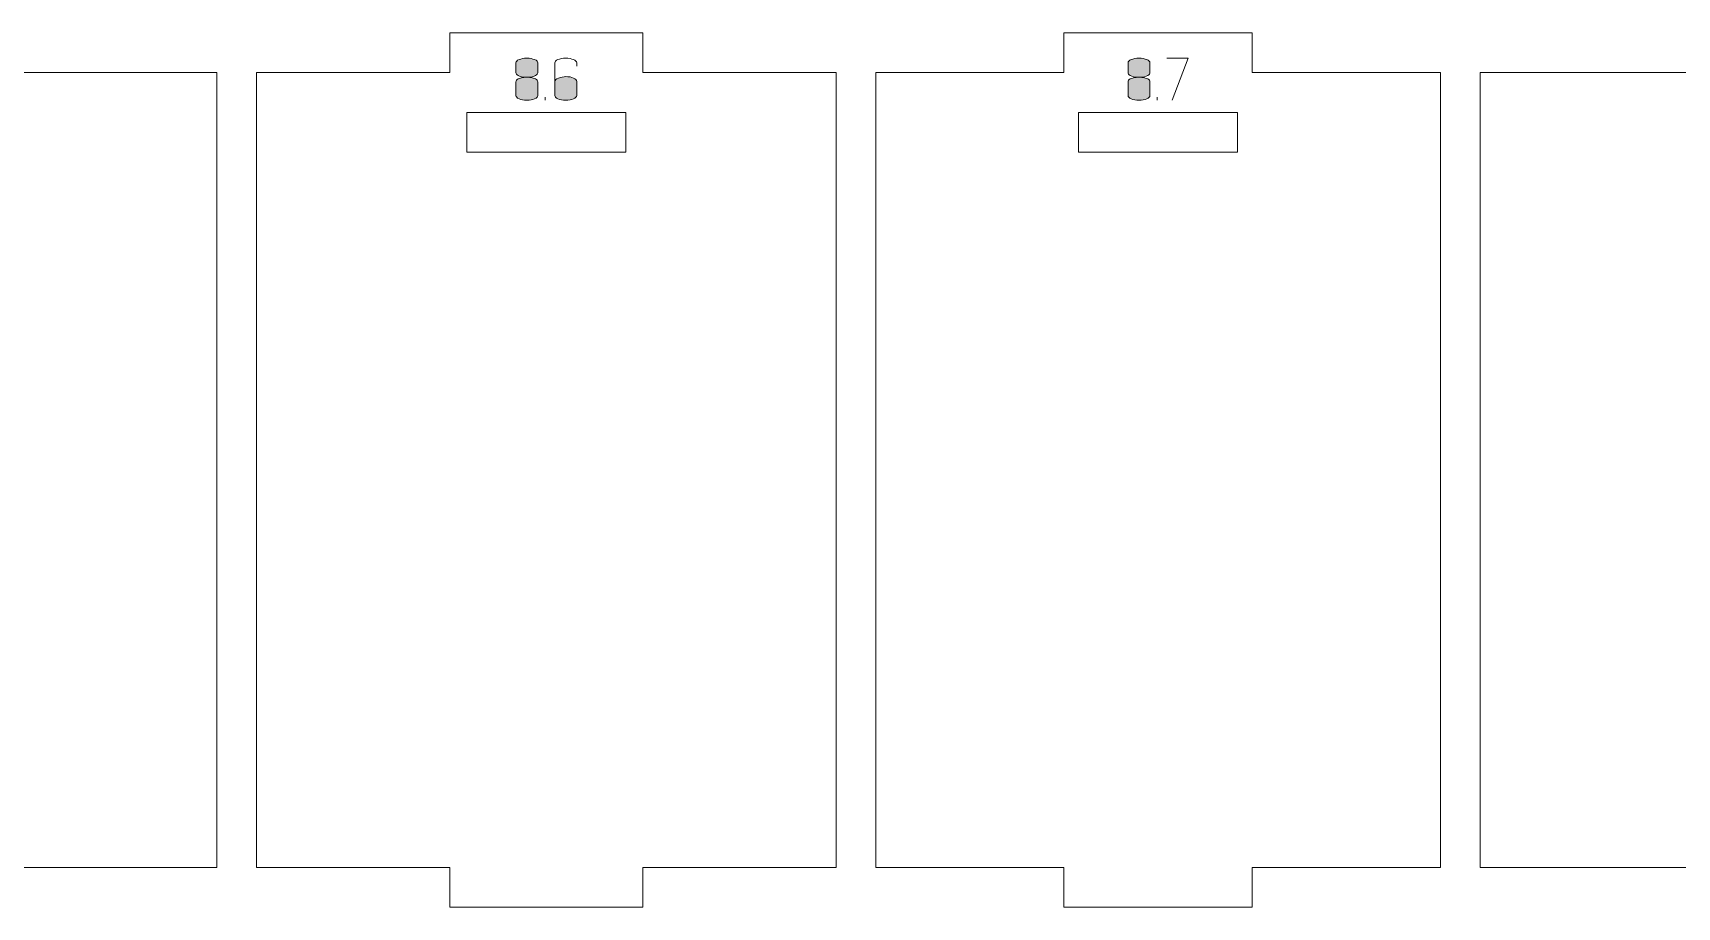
# Model space of a CAD drawing. Header units: centimetres. Extents: x -191 to 212, y -234 to 239.
# Drawn here: x 72 to 84.41, y -138.53 to -131.93 of the extents above; entities that cross this region are included whole.
import ezdxf

# ---------------------------------------------------------------- set-up
doc = ezdxf.new("R2010")
doc.units = ezdxf.units.CM
doc.header["$MEASUREMENT"] = 0
doc.layers.add('Capa 1', color=7, linetype='Continuous')

msp = doc.modelspace()

# ---------------------------------------------------------------- hatches: boundary and pattern name
at = {"layer": 'Capa 1', "true_color": 0x3e4095}
h = msp.add_hatch(color=175, dxfattribs=at)
edge = h.paths.add_edge_path()
edge.add_spline(control_points=[(75.6479, -132.23139), (75.6479, -132.23934), (75.65356, -132.24652), (75.66487, -132.25294), (75.67618, -132.25936), (75.69804, -132.26364), (75.73045, -132.26578), (75.76286, -132.26364), (75.78472, -132.25936), (75.79603, -132.25294), (75.80734, -132.24652), (75.813, -132.23934), (75.813, -132.23139), (75.813, -132.23139), (75.813, -132.15709), (75.813, -132.15709), (75.813, -132.14731), (75.80513, -132.13898), (75.78938, -132.1321), (75.77364, -132.12522), (75.75399, -132.12178), (75.73045, -132.12178), (75.70691, -132.12178), (75.68726, -132.12522), (75.67152, -132.1321), (75.65577, -132.13898), (75.6479, -132.14731), (75.6479, -132.15709), (75.6479, -132.15709), (75.6479, -132.23139), (75.6479, -132.23139)], knot_values=[0, 0, 0, 0, 0.1, 0.1, 0.1, 0.2, 0.2, 0.2, 0.3, 0.3, 0.3, 0.4, 0.4, 0.4, 0.5, 0.5, 0.5, 0.6, 0.6, 0.6, 0.7, 0.7, 0.7, 0.8, 0.8, 0.8, 0.9, 0.9, 0.9, 1, 1, 1, 1], degree=3, periodic=1)
h = msp.add_hatch(color=175, dxfattribs=at)
edge = h.paths.add_edge_path()
edge.add_spline(control_points=[(75.73045, -132.43822), (75.70691, -132.43822), (75.68726, -132.43478), (75.67152, -132.4279), (75.65577, -132.42102), (75.6479, -132.41269), (75.6479, -132.40291), (75.6479, -132.40291), (75.6479, -132.29972), (75.6479, -132.29972), (75.6479, -132.29146), (75.65356, -132.28428), (75.66487, -132.27817), (75.67618, -132.27205), (75.69804, -132.26792), (75.73045, -132.26578), (75.69804, -132.26364), (75.67618, -132.25936), (75.66487, -132.25294), (75.65356, -132.24652), (75.6479, -132.23934), (75.6479, -132.23139), (75.6479, -132.23139), (75.6479, -132.15709), (75.6479, -132.15709), (75.6479, -132.14731), (75.65577, -132.13898), (75.67152, -132.1321), (75.68726, -132.12522), (75.70691, -132.12178), (75.73045, -132.12178), (75.75399, -132.12178), (75.77364, -132.12522), (75.78938, -132.1321), (75.80513, -132.13898), (75.813, -132.14731), (75.813, -132.15709), (75.813, -132.15709), (75.813, -132.23139), (75.813, -132.23139), (75.813, -132.23934), (75.80734, -132.24652), (75.79603, -132.25294), (75.78472, -132.25936), (75.76286, -132.26364), (75.73045, -132.26578), (75.76286, -132.26792), (75.78472, -132.27205), (75.79603, -132.27817), (75.80734, -132.28428), (75.813, -132.29146), (75.813, -132.29972), (75.813, -132.29972), (75.813, -132.40291), (75.813, -132.40291), (75.813, -132.41269), (75.80513, -132.42102), (75.78938, -132.4279), (75.77364, -132.43478), (75.75399, -132.43822), (75.73045, -132.43822)], knot_values=[0, 0, 0, 0, 0.05, 0.05, 0.05, 0.1, 0.1, 0.1, 0.15, 0.15, 0.15, 0.2, 0.2, 0.2, 0.25, 0.25, 0.25, 0.3, 0.3, 0.3, 0.35, 0.35, 0.35, 0.4, 0.4, 0.4, 0.45, 0.45, 0.45, 0.5, 0.5, 0.5, 0.55, 0.55, 0.55, 0.6, 0.6, 0.6, 0.65, 0.65, 0.65, 0.7, 0.7, 0.7, 0.75, 0.75, 0.75, 0.8, 0.8, 0.8, 0.85, 0.85, 0.85, 0.9, 0.9, 0.9, 0.95, 0.95, 0.95, 1, 1, 1, 1], degree=3, periodic=1)
h = msp.add_hatch(color=175, dxfattribs=at)
edge = h.paths.add_edge_path()
edge.add_spline(control_points=[(76.02396, -132.43822), (76.00042, -132.43822), (75.98077, -132.43478), (75.96503, -132.4279), (75.94928, -132.42102), (75.94141, -132.41269), (75.94141, -132.40291), (75.94141, -132.40291), (75.94141, -132.29605), (75.94141, -132.29605), (75.94141, -132.29605), (75.94141, -132.15709), (75.94141, -132.15709), (75.94141, -132.14731), (75.94928, -132.13898), (75.96503, -132.1321), (75.98077, -132.12522), (76.00042, -132.12178), (76.02396, -132.12178), (76.0475, -132.12178), (76.06715, -132.12522), (76.08289, -132.1321), (76.09864, -132.13898), (76.10651, -132.14731), (76.10651, -132.15709), (76.10651, -132.15709), (76.10651, -132.18277), (76.10651, -132.18277), (76.10651, -132.18277), (76.10651, -132.15709), (76.10651, -132.15709), (76.10651, -132.14731), (76.09864, -132.13898), (76.08289, -132.1321), (76.06715, -132.12522), (76.0475, -132.12178), (76.02396, -132.12178), (76.00042, -132.12178), (75.98077, -132.12522), (75.96503, -132.1321), (75.94928, -132.13898), (75.94141, -132.14731), (75.94141, -132.15709), (75.94141, -132.15709), (75.94141, -132.29605), (75.94141, -132.29605), (75.94141, -132.28688), (75.95096, -132.2787), (75.97007, -132.27152), (75.98918, -132.26433), (76.00714, -132.26074), (76.02396, -132.26074), (76.0475, -132.26074), (76.06715, -132.26418), (76.08289, -132.27106), (76.09864, -132.27794), (76.10651, -132.28627), (76.10651, -132.29605), (76.10651, -132.29605), (76.10651, -132.40291), (76.10651, -132.40291), (76.10651, -132.41269), (76.09864, -132.42102), (76.08289, -132.4279), (76.06715, -132.43478), (76.0475, -132.43822), (76.02396, -132.43822)], knot_values=[0, 0, 0, 0, 0.04545455, 0.04545455, 0.04545455, 0.09090909, 0.09090909, 0.09090909, 0.13636364, 0.13636364, 0.13636364, 0.18181818, 0.18181818, 0.18181818, 0.22727273, 0.22727273, 0.22727273, 0.27272727, 0.27272727, 0.27272727, 0.31818182, 0.31818182, 0.31818182, 0.36363636, 0.36363636, 0.36363636, 0.40909091, 0.40909091, 0.40909091, 0.45454545, 0.45454545, 0.45454545, 0.5, 0.5, 0.5, 0.54545455, 0.54545455, 0.54545455, 0.59090909, 0.59090909, 0.59090909, 0.63636364, 0.63636364, 0.63636364, 0.68181818, 0.68181818, 0.68181818, 0.72727273, 0.72727273, 0.72727273, 0.77272727, 0.77272727, 0.77272727, 0.81818182, 0.81818182, 0.81818182, 0.86363636, 0.86363636, 0.86363636, 0.90909091, 0.90909091, 0.90909091, 0.95454545, 0.95454545, 0.95454545, 1, 1, 1, 1], degree=3, periodic=1)
h = msp.add_hatch(color=175, dxfattribs=at)
edge = h.paths.add_edge_path()
edge.add_spline(control_points=[(80.26578, -132.23139), (80.26578, -132.23934), (80.27144, -132.24652), (80.28275, -132.25294), (80.29406, -132.25936), (80.31592, -132.26364), (80.34833, -132.26578), (80.38074, -132.26364), (80.4026, -132.25936), (80.41391, -132.25294), (80.42522, -132.24652), (80.43088, -132.23934), (80.43088, -132.23139), (80.43088, -132.23139), (80.43088, -132.15709), (80.43088, -132.15709), (80.43088, -132.14731), (80.42301, -132.13898), (80.40726, -132.1321), (80.39152, -132.12522), (80.37187, -132.12178), (80.34833, -132.12178), (80.32479, -132.12178), (80.30514, -132.12522), (80.2894, -132.1321), (80.27365, -132.13898), (80.26578, -132.14731), (80.26578, -132.15709), (80.26578, -132.15709), (80.26578, -132.23139), (80.26578, -132.23139)], knot_values=[0, 0, 0, 0, 0.1, 0.1, 0.1, 0.2, 0.2, 0.2, 0.3, 0.3, 0.3, 0.4, 0.4, 0.4, 0.5, 0.5, 0.5, 0.6, 0.6, 0.6, 0.7, 0.7, 0.7, 0.8, 0.8, 0.8, 0.9, 0.9, 0.9, 1, 1, 1, 1], degree=3, periodic=1)
h = msp.add_hatch(color=175, dxfattribs=at)
edge = h.paths.add_edge_path()
edge.add_spline(control_points=[(80.34833, -132.43822), (80.32479, -132.43822), (80.30514, -132.43478), (80.2894, -132.4279), (80.27365, -132.42102), (80.26578, -132.41269), (80.26578, -132.40291), (80.26578, -132.40291), (80.26578, -132.29972), (80.26578, -132.29972), (80.26578, -132.29146), (80.27144, -132.28428), (80.28275, -132.27817), (80.29406, -132.27205), (80.31592, -132.26792), (80.34833, -132.26578), (80.31592, -132.26364), (80.29406, -132.25936), (80.28275, -132.25294), (80.27144, -132.24652), (80.26578, -132.23934), (80.26578, -132.23139), (80.26578, -132.23139), (80.26578, -132.15709), (80.26578, -132.15709), (80.26578, -132.14731), (80.27365, -132.13898), (80.2894, -132.1321), (80.30514, -132.12522), (80.32479, -132.12178), (80.34833, -132.12178), (80.37187, -132.12178), (80.39152, -132.12522), (80.40726, -132.1321), (80.42301, -132.13898), (80.43088, -132.14731), (80.43088, -132.15709), (80.43088, -132.15709), (80.43088, -132.23139), (80.43088, -132.23139), (80.43088, -132.23934), (80.42522, -132.24652), (80.41391, -132.25294), (80.4026, -132.25936), (80.38074, -132.26364), (80.34833, -132.26578), (80.38074, -132.26792), (80.4026, -132.27205), (80.41391, -132.27817), (80.42522, -132.28428), (80.43088, -132.29146), (80.43088, -132.29972), (80.43088, -132.29972), (80.43088, -132.40291), (80.43088, -132.40291), (80.43088, -132.41269), (80.42301, -132.42102), (80.40726, -132.4279), (80.39152, -132.43478), (80.37187, -132.43822), (80.34833, -132.43822)], knot_values=[0, 0, 0, 0, 0.05, 0.05, 0.05, 0.1, 0.1, 0.1, 0.15, 0.15, 0.15, 0.2, 0.2, 0.2, 0.25, 0.25, 0.25, 0.3, 0.3, 0.3, 0.35, 0.35, 0.35, 0.4, 0.4, 0.4, 0.45, 0.45, 0.45, 0.5, 0.5, 0.5, 0.55, 0.55, 0.55, 0.6, 0.6, 0.6, 0.65, 0.65, 0.65, 0.7, 0.7, 0.7, 0.75, 0.75, 0.75, 0.8, 0.8, 0.8, 0.85, 0.85, 0.85, 0.9, 0.9, 0.9, 0.95, 0.95, 0.95, 1, 1, 1, 1], degree=3, periodic=1)
h = msp.add_hatch(color=175, dxfattribs=at)
edge = h.paths.add_edge_path()
edge.add_spline(control_points=[(80.59781, -132.43822), (80.59781, -132.43822), (80.71889, -132.12178), (80.71889, -132.12178), (80.71889, -132.12178), (80.55929, -132.12178), (80.55929, -132.12178), (80.55929, -132.12178), (80.71889, -132.12178), (80.71889, -132.12178), (80.71889, -132.12178), (80.59781, -132.43822), (80.59781, -132.43822)], knot_values=[0, 0, 0, 0, 0.25, 0.25, 0.25, 0.5, 0.5, 0.5, 0.75, 0.75, 0.75, 1, 1, 1, 1], degree=3, periodic=1)
h = msp.add_hatch(color=175, dxfattribs=at)
edge = h.paths.add_edge_path()
edge.add_spline(control_points=[(75.6479, -132.40291), (75.6479, -132.41269), (75.65577, -132.42102), (75.67152, -132.4279), (75.68726, -132.43478), (75.70691, -132.43822), (75.73045, -132.43822), (75.75399, -132.43822), (75.77364, -132.43478), (75.78938, -132.4279), (75.80513, -132.42102), (75.813, -132.41269), (75.813, -132.40291), (75.813, -132.40291), (75.813, -132.29972), (75.813, -132.29972), (75.813, -132.29146), (75.80734, -132.28428), (75.79603, -132.27817), (75.78472, -132.27205), (75.76286, -132.26792), (75.73045, -132.26578), (75.69804, -132.26792), (75.67618, -132.27205), (75.66487, -132.27817), (75.65356, -132.28428), (75.6479, -132.29146), (75.6479, -132.29972), (75.6479, -132.29972), (75.6479, -132.40291), (75.6479, -132.40291)], knot_values=[0, 0, 0, 0, 0.1, 0.1, 0.1, 0.2, 0.2, 0.2, 0.3, 0.3, 0.3, 0.4, 0.4, 0.4, 0.5, 0.5, 0.5, 0.6, 0.6, 0.6, 0.7, 0.7, 0.7, 0.8, 0.8, 0.8, 0.9, 0.9, 0.9, 1, 1, 1, 1], degree=3, periodic=1)
h = msp.add_hatch(color=175, dxfattribs=at)
edge = h.paths.add_edge_path()
edge.add_spline(control_points=[(75.94141, -132.40291), (75.94141, -132.41269), (75.94928, -132.42102), (75.96503, -132.4279), (75.98077, -132.43478), (76.00042, -132.43822), (76.02396, -132.43822), (76.0475, -132.43822), (76.06715, -132.43478), (76.08289, -132.4279), (76.09864, -132.42102), (76.10651, -132.41269), (76.10651, -132.40291), (76.10651, -132.40291), (76.10651, -132.29605), (76.10651, -132.29605), (76.10651, -132.28627), (76.09864, -132.27794), (76.08289, -132.27106), (76.06715, -132.26418), (76.0475, -132.26074), (76.02396, -132.26074), (76.00714, -132.26074), (75.98918, -132.26433), (75.97007, -132.27152), (75.95096, -132.2787), (75.94141, -132.28688), (75.94141, -132.29605), (75.94141, -132.29605), (75.94141, -132.40291), (75.94141, -132.40291)], knot_values=[0, 0, 0, 0, 0.1, 0.1, 0.1, 0.2, 0.2, 0.2, 0.3, 0.3, 0.3, 0.4, 0.4, 0.4, 0.5, 0.5, 0.5, 0.6, 0.6, 0.6, 0.7, 0.7, 0.7, 0.8, 0.8, 0.8, 0.9, 0.9, 0.9, 1, 1, 1, 1], degree=3, periodic=1)
h = msp.add_hatch(color=175, dxfattribs=at)
edge = h.paths.add_edge_path()
edge.add_spline(control_points=[(80.26578, -132.40291), (80.26578, -132.41269), (80.27365, -132.42102), (80.2894, -132.4279), (80.30514, -132.43478), (80.32479, -132.43822), (80.34833, -132.43822), (80.37187, -132.43822), (80.39152, -132.43478), (80.40726, -132.4279), (80.42301, -132.42102), (80.43088, -132.41269), (80.43088, -132.40291), (80.43088, -132.40291), (80.43088, -132.29972), (80.43088, -132.29972), (80.43088, -132.29146), (80.42522, -132.28428), (80.41391, -132.27817), (80.4026, -132.27205), (80.38074, -132.26792), (80.34833, -132.26578), (80.31592, -132.26792), (80.29406, -132.27205), (80.28275, -132.27817), (80.27144, -132.28428), (80.26578, -132.29146), (80.26578, -132.29972), (80.26578, -132.29972), (80.26578, -132.40291), (80.26578, -132.40291)], knot_values=[0, 0, 0, 0, 0.1, 0.1, 0.1, 0.2, 0.2, 0.2, 0.3, 0.3, 0.3, 0.4, 0.4, 0.4, 0.5, 0.5, 0.5, 0.6, 0.6, 0.6, 0.7, 0.7, 0.7, 0.8, 0.8, 0.8, 0.9, 0.9, 0.9, 1, 1, 1, 1], degree=3, periodic=1)
h = msp.add_hatch(color=175, dxfattribs=at)
edge = h.paths.add_edge_path()
edge.add_spline(control_points=[(75.86803, -132.43822), (75.86803, -132.43822), (75.86803, -132.41575), (75.86803, -132.41575), (75.86803, -132.41575), (75.86803, -132.43822), (75.86803, -132.43822)], knot_values=[0, 0, 0, 0, 0.5, 0.5, 0.5, 1, 1, 1, 1], degree=3, periodic=1)
h = msp.add_hatch(color=175, dxfattribs=at)
edge = h.paths.add_edge_path()
edge.add_spline(control_points=[(80.48591, -132.43822), (80.48591, -132.43822), (80.48591, -132.41575), (80.48591, -132.41575), (80.48591, -132.41575), (80.48591, -132.43822), (80.48591, -132.43822)], knot_values=[0, 0, 0, 0, 0.5, 0.5, 0.5, 1, 1, 1, 1], degree=3, periodic=1)

# ---------------------------------------------------------------- linework, layer by layer
at = {"layer": 'Capa 1', "color": 240, "lineweight": 9}
for points, knots in [([(67.05873, -132.23022), (67.05873, -132.23022), (67.05873, -138.23022), (67.05873, -138.23022), (67.05873, -138.23022), (69.16963, -138.23022), (69.16963, -138.23022), (69.16963, -138.23022), (69.16963, -138.53022), (69.16963, -138.53022), (69.16963, -138.53022), (71.28053, -138.53022), (71.28053, -138.53022), (71.28053, -138.53022), (71.28053, -138.23022), (71.28053, -138.23022), (71.28053, -138.23022), (73.39142, -138.23022), (73.39142, -138.23022), (73.39142, -138.23022), (73.39142, -132.23022), (73.39142, -132.23022), (73.39142, -132.23022), (71.28053, -132.23022), (71.28053, -132.23022), (71.28053, -132.23022), (71.28053, -131.93022), (71.28053, -131.93022), (71.28053, -131.93022), (69.16963, -131.93022), (69.16963, -131.93022), (69.16963, -131.93022), (69.16963, -132.23022), (69.16963, -132.23022), (69.16963, -132.23022), (67.05873, -132.23022), (67.05873, -132.23022)], [0, 0, 0, 0, 0.08333333, 0.08333333, 0.08333333, 0.16666667, 0.16666667, 0.16666667, 0.25, 0.25, 0.25, 0.33333333, 0.33333333, 0.33333333, 0.41666667, 0.41666667, 0.41666667, 0.5, 0.5, 0.5, 0.58333333, 0.58333333, 0.58333333, 0.66666667, 0.66666667, 0.66666667, 0.75, 0.75, 0.75, 0.83333333, 0.83333333, 0.83333333, 0.91666667, 0.91666667, 0.91666667, 1, 1, 1, 1]), ([(73.69142, -132.23022), (73.69142, -132.23022), (73.69142, -138.23022), (73.69142, -138.23022), (73.69142, -138.23022), (75.14861, -138.23022), (75.14861, -138.23022), (75.14861, -138.23022), (75.14861, -138.53022), (75.14861, -138.53022), (75.14861, -138.53022), (76.6058, -138.53022), (76.6058, -138.53022), (76.6058, -138.53022), (76.6058, -138.23022), (76.6058, -138.23022), (76.6058, -138.23022), (78.06298, -138.23022), (78.06298, -138.23022), (78.06298, -138.23022), (78.06298, -132.23022), (78.06298, -132.23022), (78.06298, -132.23022), (76.6058, -132.23022), (76.6058, -132.23022), (76.6058, -132.23022), (76.6058, -131.93022), (76.6058, -131.93022), (76.6058, -131.93022), (75.14861, -131.93022), (75.14861, -131.93022), (75.14861, -131.93022), (75.14861, -132.23022), (75.14861, -132.23022), (75.14861, -132.23022), (73.69142, -132.23022), (73.69142, -132.23022)], [0, 0, 0, 0, 0.08333333, 0.08333333, 0.08333333, 0.16666667, 0.16666667, 0.16666667, 0.25, 0.25, 0.25, 0.33333333, 0.33333333, 0.33333333, 0.41666667, 0.41666667, 0.41666667, 0.5, 0.5, 0.5, 0.58333333, 0.58333333, 0.58333333, 0.66666667, 0.66666667, 0.66666667, 0.75, 0.75, 0.75, 0.83333333, 0.83333333, 0.83333333, 0.91666667, 0.91666667, 0.91666667, 1, 1, 1, 1]), ([(78.36298, -132.23022), (78.36298, -132.23022), (78.36298, -138.23022), (78.36298, -138.23022), (78.36298, -138.23022), (79.78255, -138.23022), (79.78255, -138.23022), (79.78255, -138.23022), (79.78255, -138.53022), (79.78255, -138.53022), (79.78255, -138.53022), (81.20211, -138.53022), (81.20211, -138.53022), (81.20211, -138.53022), (81.20211, -138.23022), (81.20211, -138.23022), (81.20211, -138.23022), (82.62168, -138.23022), (82.62168, -138.23022), (82.62168, -138.23022), (82.62168, -132.23022), (82.62168, -132.23022), (82.62168, -132.23022), (81.20211, -132.23022), (81.20211, -132.23022), (81.20211, -132.23022), (81.20211, -131.93022), (81.20211, -131.93022), (81.20211, -131.93022), (79.78255, -131.93022), (79.78255, -131.93022), (79.78255, -131.93022), (79.78255, -132.23022), (79.78255, -132.23022), (79.78255, -132.23022), (78.36298, -132.23022), (78.36298, -132.23022)], [0, 0, 0, 0, 0.08333333, 0.08333333, 0.08333333, 0.16666667, 0.16666667, 0.16666667, 0.25, 0.25, 0.25, 0.33333333, 0.33333333, 0.33333333, 0.41666667, 0.41666667, 0.41666667, 0.5, 0.5, 0.5, 0.58333333, 0.58333333, 0.58333333, 0.66666667, 0.66666667, 0.66666667, 0.75, 0.75, 0.75, 0.83333333, 0.83333333, 0.83333333, 0.91666667, 0.91666667, 0.91666667, 1, 1, 1, 1]), ([(82.92168, -132.23022), (82.92168, -132.23022), (82.92168, -138.23022), (82.92168, -138.23022), (82.92168, -138.23022), (85.38738, -138.23022), (85.38738, -138.23022), (85.38738, -138.23022), (85.38738, -138.53022), (85.38738, -138.53022), (85.38738, -138.53022), (87.85308, -138.53022), (87.85308, -138.53022), (87.85308, -138.53022), (87.85308, -138.23022), (87.85308, -138.23022), (87.85308, -138.23022), (90.31878, -138.23022), (90.31878, -138.23022), (90.31878, -138.23022), (90.31878, -132.23022), (90.31878, -132.23022), (90.31878, -132.23022), (87.85308, -132.23022), (87.85308, -132.23022), (87.85308, -132.23022), (87.85308, -131.93022), (87.85308, -131.93022), (87.85308, -131.93022), (85.38738, -131.93022), (85.38738, -131.93022), (85.38738, -131.93022), (85.38738, -132.23022), (85.38738, -132.23022), (85.38738, -132.23022), (82.92168, -132.23022), (82.92168, -132.23022)], [0, 0, 0, 0, 0.08333333, 0.08333333, 0.08333333, 0.16666667, 0.16666667, 0.16666667, 0.25, 0.25, 0.25, 0.33333333, 0.33333333, 0.33333333, 0.41666667, 0.41666667, 0.41666667, 0.5, 0.5, 0.5, 0.58333333, 0.58333333, 0.58333333, 0.66666667, 0.66666667, 0.66666667, 0.75, 0.75, 0.75, 0.83333333, 0.83333333, 0.83333333, 0.91666667, 0.91666667, 0.91666667, 1, 1, 1, 1]), ([(75.2772, -132.8303), (75.2772, -132.8303), (76.4772, -132.8303), (76.4772, -132.8303), (76.4772, -132.8303), (76.4772, -132.5303), (76.4772, -132.5303), (76.4772, -132.5303), (75.2772, -132.5303), (75.2772, -132.5303), (75.2772, -132.5303), (75.2772, -132.8303), (75.2772, -132.8303)], [0, 0, 0, 0, 0.25, 0.25, 0.25, 0.5, 0.5, 0.5, 0.75, 0.75, 0.75, 1, 1, 1, 1]), ([(79.89233, -132.8303), (79.89233, -132.8303), (81.09233, -132.8303), (81.09233, -132.8303), (81.09233, -132.8303), (81.09233, -132.5303), (81.09233, -132.5303), (81.09233, -132.5303), (79.89233, -132.5303), (79.89233, -132.5303), (79.89233, -132.5303), (79.89233, -132.8303), (79.89233, -132.8303)], [0, 0, 0, 0, 0.25, 0.25, 0.25, 0.5, 0.5, 0.5, 0.75, 0.75, 0.75, 1, 1, 1, 1])]:
    msp.add_open_spline(points, degree=3, knots=knots, dxfattribs=at)
at = {"layer": 'Capa 1', "color": 114, "lineweight": 9}
for points, knots in [([(75.6479, -132.23139), (75.6479, -132.23934), (75.65356, -132.24652), (75.66487, -132.25294), (75.67618, -132.25936), (75.69804, -132.26364), (75.73045, -132.26578), (75.76286, -132.26364), (75.78472, -132.25936), (75.79603, -132.25294), (75.80734, -132.24652), (75.813, -132.23934), (75.813, -132.23139), (75.813, -132.23139), (75.813, -132.15709), (75.813, -132.15709), (75.813, -132.14731), (75.80513, -132.13898), (75.78938, -132.1321), (75.77364, -132.12522), (75.75399, -132.12178), (75.73045, -132.12178), (75.70691, -132.12178), (75.68726, -132.12522), (75.67152, -132.1321), (75.65577, -132.13898), (75.6479, -132.14731), (75.6479, -132.15709), (75.6479, -132.15709), (75.6479, -132.23139), (75.6479, -132.23139)], [0, 0, 0, 0, 0.1, 0.1, 0.1, 0.2, 0.2, 0.2, 0.3, 0.3, 0.3, 0.4, 0.4, 0.4, 0.5, 0.5, 0.5, 0.6, 0.6, 0.6, 0.7, 0.7, 0.7, 0.8, 0.8, 0.8, 0.9, 0.9, 0.9, 1, 1, 1, 1]), ([(75.73045, -132.43822), (75.70691, -132.43822), (75.68726, -132.43478), (75.67152, -132.4279), (75.65577, -132.42102), (75.6479, -132.41269), (75.6479, -132.40291), (75.6479, -132.40291), (75.6479, -132.29972), (75.6479, -132.29972), (75.6479, -132.29146), (75.65356, -132.28428), (75.66487, -132.27817), (75.67618, -132.27205), (75.69804, -132.26792), (75.73045, -132.26578), (75.69804, -132.26364), (75.67618, -132.25936), (75.66487, -132.25294), (75.65356, -132.24652), (75.6479, -132.23934), (75.6479, -132.23139), (75.6479, -132.23139), (75.6479, -132.15709), (75.6479, -132.15709), (75.6479, -132.14731), (75.65577, -132.13898), (75.67152, -132.1321), (75.68726, -132.12522), (75.70691, -132.12178), (75.73045, -132.12178), (75.75399, -132.12178), (75.77364, -132.12522), (75.78938, -132.1321), (75.80513, -132.13898), (75.813, -132.14731), (75.813, -132.15709), (75.813, -132.15709), (75.813, -132.23139), (75.813, -132.23139), (75.813, -132.23934), (75.80734, -132.24652), (75.79603, -132.25294), (75.78472, -132.25936), (75.76286, -132.26364), (75.73045, -132.26578), (75.76286, -132.26792), (75.78472, -132.27205), (75.79603, -132.27817), (75.80734, -132.28428), (75.813, -132.29146), (75.813, -132.29972), (75.813, -132.29972), (75.813, -132.40291), (75.813, -132.40291), (75.813, -132.41269), (75.80513, -132.42102), (75.78938, -132.4279), (75.77364, -132.43478), (75.75399, -132.43822), (75.73045, -132.43822)], [0, 0, 0, 0, 0.05, 0.05, 0.05, 0.1, 0.1, 0.1, 0.15, 0.15, 0.15, 0.2, 0.2, 0.2, 0.25, 0.25, 0.25, 0.3, 0.3, 0.3, 0.35, 0.35, 0.35, 0.4, 0.4, 0.4, 0.45, 0.45, 0.45, 0.5, 0.5, 0.5, 0.55, 0.55, 0.55, 0.6, 0.6, 0.6, 0.65, 0.65, 0.65, 0.7, 0.7, 0.7, 0.75, 0.75, 0.75, 0.8, 0.8, 0.8, 0.85, 0.85, 0.85, 0.9, 0.9, 0.9, 0.95, 0.95, 0.95, 1, 1, 1, 1]), ([(76.02396, -132.43822), (76.00042, -132.43822), (75.98077, -132.43478), (75.96503, -132.4279), (75.94928, -132.42102), (75.94141, -132.41269), (75.94141, -132.40291), (75.94141, -132.40291), (75.94141, -132.29605), (75.94141, -132.29605), (75.94141, -132.29605), (75.94141, -132.15709), (75.94141, -132.15709), (75.94141, -132.14731), (75.94928, -132.13898), (75.96503, -132.1321), (75.98077, -132.12522), (76.00042, -132.12178), (76.02396, -132.12178), (76.0475, -132.12178), (76.06715, -132.12522), (76.08289, -132.1321), (76.09864, -132.13898), (76.10651, -132.14731), (76.10651, -132.15709), (76.10651, -132.15709), (76.10651, -132.18277), (76.10651, -132.18277), (76.10651, -132.18277), (76.10651, -132.15709), (76.10651, -132.15709), (76.10651, -132.14731), (76.09864, -132.13898), (76.08289, -132.1321), (76.06715, -132.12522), (76.0475, -132.12178), (76.02396, -132.12178), (76.00042, -132.12178), (75.98077, -132.12522), (75.96503, -132.1321), (75.94928, -132.13898), (75.94141, -132.14731), (75.94141, -132.15709), (75.94141, -132.15709), (75.94141, -132.29605), (75.94141, -132.29605), (75.94141, -132.28688), (75.95096, -132.2787), (75.97007, -132.27152), (75.98918, -132.26433), (76.00714, -132.26074), (76.02396, -132.26074), (76.0475, -132.26074), (76.06715, -132.26418), (76.08289, -132.27106), (76.09864, -132.27794), (76.10651, -132.28627), (76.10651, -132.29605), (76.10651, -132.29605), (76.10651, -132.40291), (76.10651, -132.40291), (76.10651, -132.41269), (76.09864, -132.42102), (76.08289, -132.4279), (76.06715, -132.43478), (76.0475, -132.43822), (76.02396, -132.43822)], [0, 0, 0, 0, 0.04545455, 0.04545455, 0.04545455, 0.09090909, 0.09090909, 0.09090909, 0.13636364, 0.13636364, 0.13636364, 0.18181818, 0.18181818, 0.18181818, 0.22727273, 0.22727273, 0.22727273, 0.27272727, 0.27272727, 0.27272727, 0.31818182, 0.31818182, 0.31818182, 0.36363636, 0.36363636, 0.36363636, 0.40909091, 0.40909091, 0.40909091, 0.45454545, 0.45454545, 0.45454545, 0.5, 0.5, 0.5, 0.54545455, 0.54545455, 0.54545455, 0.59090909, 0.59090909, 0.59090909, 0.63636364, 0.63636364, 0.63636364, 0.68181818, 0.68181818, 0.68181818, 0.72727273, 0.72727273, 0.72727273, 0.77272727, 0.77272727, 0.77272727, 0.81818182, 0.81818182, 0.81818182, 0.86363636, 0.86363636, 0.86363636, 0.90909091, 0.90909091, 0.90909091, 0.95454545, 0.95454545, 0.95454545, 1, 1, 1, 1]), ([(80.26578, -132.23139), (80.26578, -132.23934), (80.27144, -132.24652), (80.28275, -132.25294), (80.29406, -132.25936), (80.31592, -132.26364), (80.34833, -132.26578), (80.38074, -132.26364), (80.4026, -132.25936), (80.41391, -132.25294), (80.42522, -132.24652), (80.43088, -132.23934), (80.43088, -132.23139), (80.43088, -132.23139), (80.43088, -132.15709), (80.43088, -132.15709), (80.43088, -132.14731), (80.42301, -132.13898), (80.40726, -132.1321), (80.39152, -132.12522), (80.37187, -132.12178), (80.34833, -132.12178), (80.32479, -132.12178), (80.30514, -132.12522), (80.2894, -132.1321), (80.27365, -132.13898), (80.26578, -132.14731), (80.26578, -132.15709), (80.26578, -132.15709), (80.26578, -132.23139), (80.26578, -132.23139)], [0, 0, 0, 0, 0.1, 0.1, 0.1, 0.2, 0.2, 0.2, 0.3, 0.3, 0.3, 0.4, 0.4, 0.4, 0.5, 0.5, 0.5, 0.6, 0.6, 0.6, 0.7, 0.7, 0.7, 0.8, 0.8, 0.8, 0.9, 0.9, 0.9, 1, 1, 1, 1]), ([(80.34833, -132.43822), (80.32479, -132.43822), (80.30514, -132.43478), (80.2894, -132.4279), (80.27365, -132.42102), (80.26578, -132.41269), (80.26578, -132.40291), (80.26578, -132.40291), (80.26578, -132.29972), (80.26578, -132.29972), (80.26578, -132.29146), (80.27144, -132.28428), (80.28275, -132.27817), (80.29406, -132.27205), (80.31592, -132.26792), (80.34833, -132.26578), (80.31592, -132.26364), (80.29406, -132.25936), (80.28275, -132.25294), (80.27144, -132.24652), (80.26578, -132.23934), (80.26578, -132.23139), (80.26578, -132.23139), (80.26578, -132.15709), (80.26578, -132.15709), (80.26578, -132.14731), (80.27365, -132.13898), (80.2894, -132.1321), (80.30514, -132.12522), (80.32479, -132.12178), (80.34833, -132.12178), (80.37187, -132.12178), (80.39152, -132.12522), (80.40726, -132.1321), (80.42301, -132.13898), (80.43088, -132.14731), (80.43088, -132.15709), (80.43088, -132.15709), (80.43088, -132.23139), (80.43088, -132.23139), (80.43088, -132.23934), (80.42522, -132.24652), (80.41391, -132.25294), (80.4026, -132.25936), (80.38074, -132.26364), (80.34833, -132.26578), (80.38074, -132.26792), (80.4026, -132.27205), (80.41391, -132.27817), (80.42522, -132.28428), (80.43088, -132.29146), (80.43088, -132.29972), (80.43088, -132.29972), (80.43088, -132.40291), (80.43088, -132.40291), (80.43088, -132.41269), (80.42301, -132.42102), (80.40726, -132.4279), (80.39152, -132.43478), (80.37187, -132.43822), (80.34833, -132.43822)], [0, 0, 0, 0, 0.05, 0.05, 0.05, 0.1, 0.1, 0.1, 0.15, 0.15, 0.15, 0.2, 0.2, 0.2, 0.25, 0.25, 0.25, 0.3, 0.3, 0.3, 0.35, 0.35, 0.35, 0.4, 0.4, 0.4, 0.45, 0.45, 0.45, 0.5, 0.5, 0.5, 0.55, 0.55, 0.55, 0.6, 0.6, 0.6, 0.65, 0.65, 0.65, 0.7, 0.7, 0.7, 0.75, 0.75, 0.75, 0.8, 0.8, 0.8, 0.85, 0.85, 0.85, 0.9, 0.9, 0.9, 0.95, 0.95, 0.95, 1, 1, 1, 1]), ([(80.59781, -132.43822), (80.59781, -132.43822), (80.71889, -132.12178), (80.71889, -132.12178), (80.71889, -132.12178), (80.55929, -132.12178), (80.55929, -132.12178), (80.55929, -132.12178), (80.71889, -132.12178), (80.71889, -132.12178), (80.71889, -132.12178), (80.59781, -132.43822), (80.59781, -132.43822)], [0, 0, 0, 0, 0.25, 0.25, 0.25, 0.5, 0.5, 0.5, 0.75, 0.75, 0.75, 1, 1, 1, 1]), ([(75.6479, -132.40291), (75.6479, -132.41269), (75.65577, -132.42102), (75.67152, -132.4279), (75.68726, -132.43478), (75.70691, -132.43822), (75.73045, -132.43822), (75.75399, -132.43822), (75.77364, -132.43478), (75.78938, -132.4279), (75.80513, -132.42102), (75.813, -132.41269), (75.813, -132.40291), (75.813, -132.40291), (75.813, -132.29972), (75.813, -132.29972), (75.813, -132.29146), (75.80734, -132.28428), (75.79603, -132.27817), (75.78472, -132.27205), (75.76286, -132.26792), (75.73045, -132.26578), (75.69804, -132.26792), (75.67618, -132.27205), (75.66487, -132.27817), (75.65356, -132.28428), (75.6479, -132.29146), (75.6479, -132.29972), (75.6479, -132.29972), (75.6479, -132.40291), (75.6479, -132.40291)], [0, 0, 0, 0, 0.1, 0.1, 0.1, 0.2, 0.2, 0.2, 0.3, 0.3, 0.3, 0.4, 0.4, 0.4, 0.5, 0.5, 0.5, 0.6, 0.6, 0.6, 0.7, 0.7, 0.7, 0.8, 0.8, 0.8, 0.9, 0.9, 0.9, 1, 1, 1, 1]), ([(75.94141, -132.40291), (75.94141, -132.41269), (75.94928, -132.42102), (75.96503, -132.4279), (75.98077, -132.43478), (76.00042, -132.43822), (76.02396, -132.43822), (76.0475, -132.43822), (76.06715, -132.43478), (76.08289, -132.4279), (76.09864, -132.42102), (76.10651, -132.41269), (76.10651, -132.40291), (76.10651, -132.40291), (76.10651, -132.29605), (76.10651, -132.29605), (76.10651, -132.28627), (76.09864, -132.27794), (76.08289, -132.27106), (76.06715, -132.26418), (76.0475, -132.26074), (76.02396, -132.26074), (76.00714, -132.26074), (75.98918, -132.26433), (75.97007, -132.27152), (75.95096, -132.2787), (75.94141, -132.28688), (75.94141, -132.29605), (75.94141, -132.29605), (75.94141, -132.40291), (75.94141, -132.40291)], [0, 0, 0, 0, 0.1, 0.1, 0.1, 0.2, 0.2, 0.2, 0.3, 0.3, 0.3, 0.4, 0.4, 0.4, 0.5, 0.5, 0.5, 0.6, 0.6, 0.6, 0.7, 0.7, 0.7, 0.8, 0.8, 0.8, 0.9, 0.9, 0.9, 1, 1, 1, 1]), ([(80.26578, -132.40291), (80.26578, -132.41269), (80.27365, -132.42102), (80.2894, -132.4279), (80.30514, -132.43478), (80.32479, -132.43822), (80.34833, -132.43822), (80.37187, -132.43822), (80.39152, -132.43478), (80.40726, -132.4279), (80.42301, -132.42102), (80.43088, -132.41269), (80.43088, -132.40291), (80.43088, -132.40291), (80.43088, -132.29972), (80.43088, -132.29972), (80.43088, -132.29146), (80.42522, -132.28428), (80.41391, -132.27817), (80.4026, -132.27205), (80.38074, -132.26792), (80.34833, -132.26578), (80.31592, -132.26792), (80.29406, -132.27205), (80.28275, -132.27817), (80.27144, -132.28428), (80.26578, -132.29146), (80.26578, -132.29972), (80.26578, -132.29972), (80.26578, -132.40291), (80.26578, -132.40291)], [0, 0, 0, 0, 0.1, 0.1, 0.1, 0.2, 0.2, 0.2, 0.3, 0.3, 0.3, 0.4, 0.4, 0.4, 0.5, 0.5, 0.5, 0.6, 0.6, 0.6, 0.7, 0.7, 0.7, 0.8, 0.8, 0.8, 0.9, 0.9, 0.9, 1, 1, 1, 1]), ([(75.86803, -132.43822), (75.86803, -132.43822), (75.86803, -132.41575), (75.86803, -132.41575), (75.86803, -132.41575), (75.86803, -132.43822), (75.86803, -132.43822)], [0, 0, 0, 0, 0.5, 0.5, 0.5, 1, 1, 1, 1]), ([(80.48591, -132.43822), (80.48591, -132.43822), (80.48591, -132.41575), (80.48591, -132.41575), (80.48591, -132.41575), (80.48591, -132.43822), (80.48591, -132.43822)], [0, 0, 0, 0, 0.5, 0.5, 0.5, 1, 1, 1, 1])]:
    msp.add_open_spline(points, degree=3, knots=knots, dxfattribs=at)

doc.saveas('drawing.dxf')
